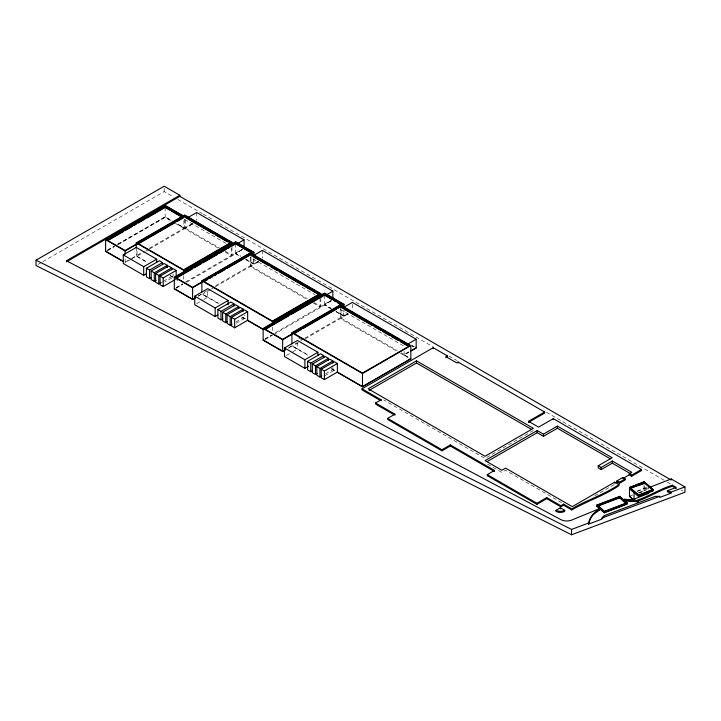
<?xml version="1.0" encoding="UTF-8"?>
<svg xmlns="http://www.w3.org/2000/svg" width="721" height="721" viewBox="0 0 721 721"><rect width="100%" height="100%" fill="white"/><g stroke="black" fill="none" stroke-linecap="round" stroke-linejoin="round"><path stroke-width="0.54" stroke-dasharray="3.6 2.7" d="M37.988 264.427L41.872 262.183M42.845 261.624L164.163 191.579L173.914 197.212M107.582 250.034L116.36 244.96M117.334 244.401L165.136 216.805L171.959 220.743M107.582 250.25L114.405 246.303M118.307 244.049L165.136 217.012L171.959 220.95M107.33 250.818L114.08 246.924M117.929 244.698L165.136 217.445L170.76 220.689M125.121 262.201L130.907 258.866M131.862 258.307L142.461 252.188M149.211 248.294L183.891 228.269L183.891 218.301M192.056 223.771L184.63 228.052L176.834 223.555M130.69 259.416L125.121 262.633L125.121 257.316M131.619 258.875L136.26 256.198L147.931 262.94M192.985 223.447L184.63 228.269L176.834 223.771M137.008 250.935L137.008 256.198L144.777 251.71M145.75 251.142L148.67 249.466M149.644 248.898L184.63 228.701L217.643 247.754M185.378 219.914L185.378 228.269L193.868 223.366M160.594 282.884L162.45 281.812M163.37 281.28L171.724 276.458L173.049 277.225L164.694 282.037M185.549 281.983L231.234 255.604L231.234 248.24M225.177 251.25L231.982 255.18L243.301 248.637M176.176 287.607L182.674 283.858M242.193 249.493L235.695 253.242L240.499 256.027M176.176 287.823L182.674 284.065M242.193 249.709L235.695 253.459L240.499 256.234M176.032 288.337L182.764 284.444M186.613 282.226L235.695 253.891L240.562 256.703M253.035 255.757L250.25 257.361L315.005 294.754M204.142 292.347L207.99 290.121M215.687 285.678L253.224 264.012L253.224 258.469M198.167 296.007L201.88 293.871L207.729 297.241L207.729 289.743M258.605 261.119L253.963 263.796L246.267 259.353M198.167 296.223L201.88 294.078L219.4 304.199M246.267 259.569L253.963 264.012L258.605 261.335M210.397 289.59L202.619 294.078L219.103 303.595M211.37 289.031L214.29 287.346M215.255 286.787L250.25 266.581L306.488 299.053M250.989 257.794L250.989 266.157L258.542 261.795M196.59 303.667L203.088 299.918M204.016 299.386L207.729 297.241M235.767 321.999L243.184 317.718L244.509 318.484L244.509 315.266M236.164 323.296L244.509 318.484M275.35 332.705L320.061 306.885L320.061 299.521M314.014 302.541L320.8 306.461L332.129 299.918M265.004 338.888L271.502 335.139M331.011 300.774L324.513 304.532L331.336 308.471M265.004 339.104L271.502 335.355M331.011 300.99L324.513 304.749L330.362 308.119M264.85 339.618L272.556 335.175M273.511 334.616L324.513 305.172L331.083 308.967M295.15 343.782L297.079 342.664M300.927 340.447L303.811 338.78M304.776 338.221L343.268 315.996L343.268 310.463M289.139 347.468L291.924 345.855L297.458 349.045L297.458 342.619M347.72 313.644L344.007 315.789L336.211 311.283M288.211 348.216L291.924 346.071L308.155 355.444M336.211 311.499L344.007 315.996L347.72 313.851M298.503 342.7L292.672 346.071L308.182 355.029M305.307 338.771L340.294 318.574L399.443 352.722M341.042 309.778L341.042 318.141L348.594 313.788M286.327 355.48L291.897 352.263M292.816 351.731L297.458 349.045M325.495 373.811L332.922 369.522L334.247 370.288L334.247 368.143M324.964 375.641L334.247 370.288M408.825 351.83L404.111 354.552L401.2 352.875M408.753 352.091L404.111 354.768L410.853 358.661M404.111 351.424L404.111 354.984L408.753 352.308M533.387 430.482L485.017 458.412L383.725 399.93M594.717 495.832L615.211 484.007M637.148 491.091L647.016 487.252M637.193 491.443L646.638 487.766M648.332 487.856L644.177 489.478L646.458 491.425M629.487 496.264L632.632 495.039M637.878 493.002L649.378 488.523M638.932 492.803L644.177 490.767L644.177 485.251M639.103 493.101L643.051 491.569M177.817 199.465L202.195 213.542M203.169 214.101L433.33 346.99M448.94 355.994L456.735 360.5M546.464 412.304L666.42 481.556M667.394 482.124L670.323 483.809M681.048 490.01L683.003 491.127M412.313 345.566L414.242 346.684M412.313 345.783L414.242 346.9M411.556 345.774L413.493 346.9M184.63 219.481L226.178 243.464M340.294 309.354L404.111 346.197M245.428 259.515L253.224 264.012M335.77 311.67L343.268 315.996M185.378 228.269L219.355 247.889M250.989 266.157L307.227 298.62M341.042 318.141L397.316 350.631M404.111 354.984L410.853 358.878M175.455 223.402L183.891 228.269M225.412 252.242L231.234 255.604M313.275 302.973L320.061 306.885M400.416 353.281L408.167 357.76M298.485 337.852L302.369 340.087M137.008 256.198L147.688 262.363M170.012 275.26L172.923 276.936M242.373 317.033L246.258 319.268M331.453 368.458L336.301 371.261M170.156 275.764L173.049 277.432M241.625 317.024L246.077 319.601M331.354 368.837L337.374 372.306M175.068 278.919L177.988 280.613M561.641 502.645L505.538 470.254L501.825 472.399L485.116 462.747M648.738 486.945L648.738 489.153M644.033 484.566L644.033 491.181M352.362 304.289L352.362 310.075M344.007 308.309L344.007 315.996M340.294 306.993L340.294 318.574M332.922 367.377L332.922 369.522M324.513 295.204L324.513 305.172M320.8 298.097L320.8 306.461M272.43 327.019L272.43 331.624M262.318 250.394L262.318 258.091M253.963 258.515L253.963 264.012M250.25 257.109L250.25 266.581M235.695 243.923L235.695 253.891M231.982 246.816L231.982 255.18M196.698 212.515L196.698 220.202M184.63 219.229L184.63 228.701M183.603 275.737L183.603 280.343M173.049 274.007L173.049 276.152M165.136 207.477L165.136 217.445M164.163 188.37L164.163 191.579M136.26 247.411L136.26 256.198"/><path stroke-width="1.08" d="M667.367 490.731L670.954 492.146L670.954 493.218L667.367 491.803L667.367 490.731L676.217 487.405L672.369 485.188C659.832 489.036 648.9 496.336 636.517 500.482L638.436 500.68L623.809 499.923L623.809 500.996L638.436 501.753L636.517 501.555M603.883 516.876L601.72 519.174L588.543 524.113C589.066 516.975 594.546 511.739 600.413 508.323M588.543 524.113L590.418 518.859L593.095 514.812L600.413 509.396L600.368 508.287L571.474 520.165A8.436 4.876 0 0 1 561.317 519.841L354.137 409.762L341.105 403.562L66.431 260.777L66.431 261.84M671.197 478.96L684.95 486.9L684.95 492.254L571.546 534.775L36.05 265.544L36.05 260.182L164.163 186.225L179.853 195.283L179.853 196.355L671.197 480.033L671.197 478.96L650.414 487.054M66.431 260.777L179.853 195.283M67.395 261.281L179.853 196.355M123.174 261.507L105.627 251.377L105.627 239.687L165.136 205.332L183.657 216.021M183.891 216.588L165.136 205.764L106.366 239.687L125.121 250.52L136.684 243.842M107.33 240.417L165.136 207.044L182.016 216.787M108.294 240.291L123.715 231.396M125.634 230.278L132.385 226.385M134.304 225.276L136.233 224.159M138.162 223.05L144.903 219.157M146.832 218.039L165.136 207.477L169.823 210.181M136.26 247.7L136.26 242.905L184.63 214.975L231.982 242.31L231.982 243.923M184.63 215.408L137.008 242.905L183.603 269.807L231.234 242.31L184.63 215.408L184.63 216.697L137.008 244.194M105.627 239.687L125.121 250.944L136.26 244.509M137.972 244.059L174.915 222.735M176.852 221.608L183.657 217.688M146.48 273.665L143.695 275.278L123.273 263.48L123.273 254.91L136.26 247.411L156.682 259.2L156.682 262.417M188.343 217.336L196.698 212.515L244.049 239.85L244.049 246.438M123.273 254.91L143.695 266.698L156.682 259.2M151.401 277.576L149.544 278.648L146.408 276.837L146.408 268.266L159.395 260.768L162.531 262.579L162.531 264.715M146.408 268.266L149.544 270.078L162.531 262.579M156.133 280.316L154.276 281.379L151.149 279.577L151.149 270.997L164.136 263.498L167.272 265.31L167.272 267.455M151.149 270.997L154.276 272.808L167.272 265.31M160.594 282.884L158.737 283.957L155.601 282.145L155.601 273.574L168.588 266.076L171.724 267.879L171.724 270.024M155.601 273.574L158.737 275.377L171.724 267.879M175.248 279.568L163.189 286.525L160.053 284.723L160.053 276.143L173.049 268.645L176.176 270.456L176.176 276.882M160.053 276.143L163.189 277.955L176.176 270.456M136.26 242.905L183.603 270.24L231.982 242.31M184.576 270.961L231.234 244.031M195.382 297.836L192.597 299.44L174.32 288.896L174.32 277.206L235.695 241.778L253.963 252.323L253.963 255.225L262.318 250.394L332.868 291.131L332.868 298.818M250.331 253.99L253.224 252.323L235.695 242.202L175.068 277.206L192.597 287.328L202.222 281.776M176.032 277.936L235.695 243.491L252.251 253.053M176.987 277.81L192.39 268.924M194.309 267.806L201.051 263.922M202.971 262.814L217.409 254.477M219.328 253.368L226.07 249.475M227.989 248.366L229.918 247.258M231.838 246.14L235.695 243.923L248.348 251.232M237.551 243.599L244.049 239.85M201.88 291.96L201.88 280.793L250.25 252.864L320.8 293.6L320.8 297.133M250.25 253.287L202.619 280.793L272.43 321.097L320.061 293.6L250.25 253.287L250.25 254.576L319.088 294.321M174.32 277.206L192.597 287.76L201.88 282.398M203.592 281.514L250.25 254.576M251.178 253.936L253.963 252.323M204.566 281.379L207.486 279.703M209.423 278.576L212.344 276.891M214.29 275.773L216.228 274.647M218.175 273.529L224.979 269.6M226.926 268.473L250.25 255.009M217.94 314.924L215.164 316.537L194.733 304.74L194.733 296.169L207.729 288.67L228.151 300.459L228.151 304.749M195.382 297.62L192.597 299.224L174.32 288.679M194.733 296.169L215.164 307.957L228.151 300.459M222.861 318.835L221.005 319.908L217.877 318.096L217.877 309.525L230.864 302.027L234.001 303.838L234.001 305.974M217.877 309.525L221.005 311.337L234.001 303.838M227.602 321.575L225.745 322.647L222.609 320.836L222.609 312.256L235.596 304.758L238.732 306.569L238.732 308.714M222.609 312.256L225.745 314.068L238.732 306.569M232.054 324.144L230.197 325.216L227.061 323.405L227.061 314.834L240.057 307.335L243.184 309.138L243.184 311.283M227.061 314.834L230.197 316.636L243.184 309.138M247.645 320.286L234.658 327.785L231.522 325.982L231.522 317.402L244.509 309.904L247.645 311.715L247.645 320.286L263.85 329.65M231.522 317.402L234.658 319.214L247.645 311.715M201.88 280.793L272.43 321.521L320.8 293.6M280.208 317.889L282.154 316.771M293.817 310.03L295.763 308.912M297.701 307.786L299.648 306.668M272.43 322.81L320.061 295.313M285.426 349.82L282.641 351.433L263.147 340.177L263.147 328.488L324.513 293.059L344.007 304.316L344.007 307.209L352.362 302.387L416.179 339.23L416.179 348.018L411.538 350.694M340.384 305.983L343.268 304.316L324.513 293.492L263.895 328.488L282.641 339.321L292.266 333.76M264.85 329.218L324.513 294.772L343.268 305.605M265.815 329.091L288.914 315.762M290.833 314.653L324.513 295.204L332.02 299.53M327.298 294.348L332.868 291.131M291.924 343.944L291.924 332.778L340.294 304.848L410.853 345.584L410.853 358.878L362.483 386.807L337.374 372.306M340.294 305.28L292.672 332.778L362.483 373.081L410.105 345.584L340.294 305.28L340.294 306.569L409.14 346.314M263.147 328.488L282.641 339.744L291.924 334.382M341.222 305.92L344.007 304.316M293.645 333.499L340.294 306.569M294.61 333.372L301.414 329.443M303.361 328.316L336.41 309.237M338.356 308.119L340.294 306.993L342.241 308.11M308.606 366.196L304.893 368.341L284.471 356.553L284.471 347.973L297.458 340.474L317.88 352.263L317.88 355.48M285.426 349.604L282.641 351.217L263.147 339.961M284.471 347.973L304.893 359.761L317.88 352.263M312.599 370.648L310.742 371.721L307.606 369.909L307.606 361.329L320.593 353.831L323.729 355.642L323.729 357.787M307.606 361.329L310.742 363.141L323.729 355.642M317.33 373.379L315.474 374.451L312.346 372.64L312.346 364.069L325.333 356.562L328.47 358.373L328.47 360.518M312.346 364.069L315.474 365.871L328.47 358.373M321.791 375.947L319.935 377.02L316.798 375.217L316.798 366.638L329.785 359.139L332.922 360.951L332.922 363.096M316.798 366.638L319.935 368.449L332.922 360.951M337.374 372.099L324.387 379.597L321.251 377.786L321.251 369.206L334.247 361.708L337.374 363.519L337.374 372.099L362.483 386.591L410.853 358.661M321.251 369.206L324.387 371.018L337.374 363.519M407.825 344.052L416.179 339.23M291.924 332.778L362.483 373.514L410.853 345.584M410.61 351.019L416.179 347.801M380.129 400.335L362.014 389.881L362.014 388.808L433.213 347.702L447.435 355.913L447.435 356.985M416.513 360.861L368.143 388.79L485.017 456.267L533.387 428.337L416.513 360.861L416.513 363.005L531.44 429.355M369.107 390.376L416.513 363.005M446.029 357.787L446.029 356.715L447.435 355.913M393.936 414.683L375.56 404.075L375.56 403.003L381.085 399.813L381.085 400.885M544.616 412.015L528.502 421.316L528.502 422.389L544.616 413.088L544.616 412.015L458.033 362.032L456.627 362.834L446.029 356.715M493.543 470.957L450.337 446.011L441.982 450.832L387.628 419.451L387.628 418.378L394.91 414.169L394.91 415.242M387.628 418.378L441.982 449.76L450.337 444.938L494.507 470.443L494.507 471.516M615.473 482.782L617.023 481.889L619.447 483.286L625.161 479.988L625.161 478.915L622.737 477.518L622.737 478.591L629.235 474.833L631.659 476.239L641.42 470.597L641.42 469.524L553.286 418.64L538.578 427.129L528.502 421.316M630.821 473.868L612.3 463.179L601.161 469.605L598.232 467.92L598.232 465.775L612.156 457.736L557.387 426.111L543.454 434.15L537.199 430.536L485.116 460.602L501.825 470.254L505.538 468.109L572.285 506.647L614.707 482.151L618.942 484.602L618.942 485.675C604.18 495.633 587.092 501.086 571.753 509.918L563.579 505.196L560.812 506.791L546.716 498.662L536.893 504.33L487.279 475.689L487.279 474.616L494.507 470.443M487.045 461.638L537.199 432.681L543.454 436.295L557.387 428.256L610.236 458.763M487.279 474.616L536.893 503.258L546.716 497.589L560.812 505.727L563.579 504.123L571.753 508.846C587.092 500.013 604.18 494.561 618.942 484.602M598.232 465.775L601.161 467.46L612.3 461.034L631.794 472.291L629.235 473.76L629.235 474.833M555.972 510.315L560.334 507.791L564.705 510.315L564.705 511.387A6.174 3.569 0 0 1 555.972 511.387L555.972 510.315A6.174 3.569 0 0 0 564.705 510.315M617.023 481.889L617.023 480.817L622.737 477.518M617.023 480.817L619.447 482.214L625.161 478.915M629.235 473.76L631.659 475.166L641.42 469.524M598.304 510.207L600.368 509.359M633.281 499.734L629.487 496.481L629.487 487.477L644.177 481.754L653.289 489.568L653.289 490.848L638.599 496.571L629.487 488.766M629.848 487.513L644.105 481.97L652.929 489.523L652.929 490.379L638.671 495.931L638.671 495.075L629.848 487.513L629.848 488.378L644.105 482.827L652.19 489.64M630.533 488.351L644.177 483.043L644.177 481.754M638.112 485.774L643.051 483.854M638.671 495.075L652.929 489.523M629.487 487.477L638.599 495.282L653.289 489.568M648.738 493.38L634.038 499.094L635.534 500.374L624.629 499.247L623.521 499.671L619.736 496.345L596.718 505.088L596.718 506.16L599.638 508.72M637.499 501.167C649.513 497.057 660.166 489.983 672.369 486.26L676.217 488.478M602.891 511.018L597.448 506.241L597.448 505.169L619.582 496.769L626.585 502.907L626.585 503.979L619.582 497.841L619.582 496.769M596.718 506.16L619.736 497.418L619.736 496.345M598.457 505.863L619.582 497.841M626.585 502.907L604.441 511.315L597.448 505.169M596.718 505.088L604.297 511.739L627.315 502.997L627.315 504.069L604.297 512.811L600.413 509.396M605.451 512.009L625.576 504.358M36.05 260.182L571.546 529.421L588.543 523.04M659.697 496.363L601.72 518.102L603.883 515.803L655.272 496.372L659.697 496.363L659.697 497.436L670.954 493.218M670.954 492.146L684.95 486.9M628.991 500.771L632.263 501.113M250.295 252.359L252.251 253.477M333.895 300.621L335.77 301.702M337.644 302.784L342.331 305.488M184.63 216.697L231.234 243.599M185.603 217.679L213.758 233.937M215.696 235.055L227.349 241.787M253.161 256.685L268.672 265.643M270.609 266.761L277.396 270.681M279.333 271.799L319.088 294.754M344.178 309.237L372.297 325.468M374.235 326.586L381.021 330.506M382.959 331.624L389.746 335.544M391.683 336.662L398.47 340.582M400.416 341.7L407.203 345.62M171.697 211.262L181.079 216.679M247.645 320.503L262.895 329.308M362.014 388.808L381.085 399.813M375.56 403.003L394.91 414.169M105.627 251.16L123.174 261.29M631.614 489.631L637.932 495.192M629.487 496.264L634.038 500.167M623.809 499.923L627.315 502.997M620.493 498.085L623.521 500.744M672.369 485.188L672.369 486.26M638.599 495.282L638.599 496.571M638.436 500.68L638.346 502.05M634.038 492.668L634.038 500.383M631.659 475.166L631.659 476.239M624.737 499.572L624.737 500.644M624.629 499.247L624.629 500.32M619.447 482.214L619.447 483.286M614.707 482.151L614.707 483.223M612.3 461.034L612.3 463.179M604.297 511.739L604.297 512.811M601.161 467.46L601.161 469.605M571.753 508.846L571.753 509.918M571.546 529.421L571.546 534.775M563.579 504.123L563.579 505.196M560.812 505.727L560.812 506.791M560.334 507.791L560.334 508.864M557.387 426.111L557.387 428.256M553.286 418.64L553.286 419.712M546.716 497.589L546.716 498.662M543.454 434.15L543.454 436.295M537.199 430.536L537.199 432.681M536.893 503.258L536.893 504.33M458.033 362.032L458.033 363.105M450.337 444.938L450.337 446.011M441.982 449.76L441.982 450.832M433.213 347.702L433.213 348.775M362.483 373.514L362.483 386.807M324.513 293.492L324.513 294.772M324.387 371.018L324.387 379.597M319.935 368.449L319.935 377.02M315.474 365.871L315.474 374.451M310.742 363.141L310.742 371.721M304.893 359.761L304.893 368.341M282.641 339.744L282.641 351.433M272.43 321.521L272.43 323.134M235.695 242.202L235.695 243.491M234.658 319.214L234.658 327.785M230.197 316.636L230.197 325.216M225.745 314.068L225.745 322.647M221.005 311.337L221.005 319.908M215.164 307.957L215.164 316.537M192.597 287.76L192.597 299.44M183.603 270.24L183.603 271.844M165.136 205.764L165.136 207.044M163.189 277.955L163.189 286.525M158.737 275.377L158.737 283.957M154.276 272.808L154.276 281.379M149.544 270.078L149.544 278.648M143.695 266.698L143.695 275.278M125.121 250.944L125.121 254.134"/></g></svg>
